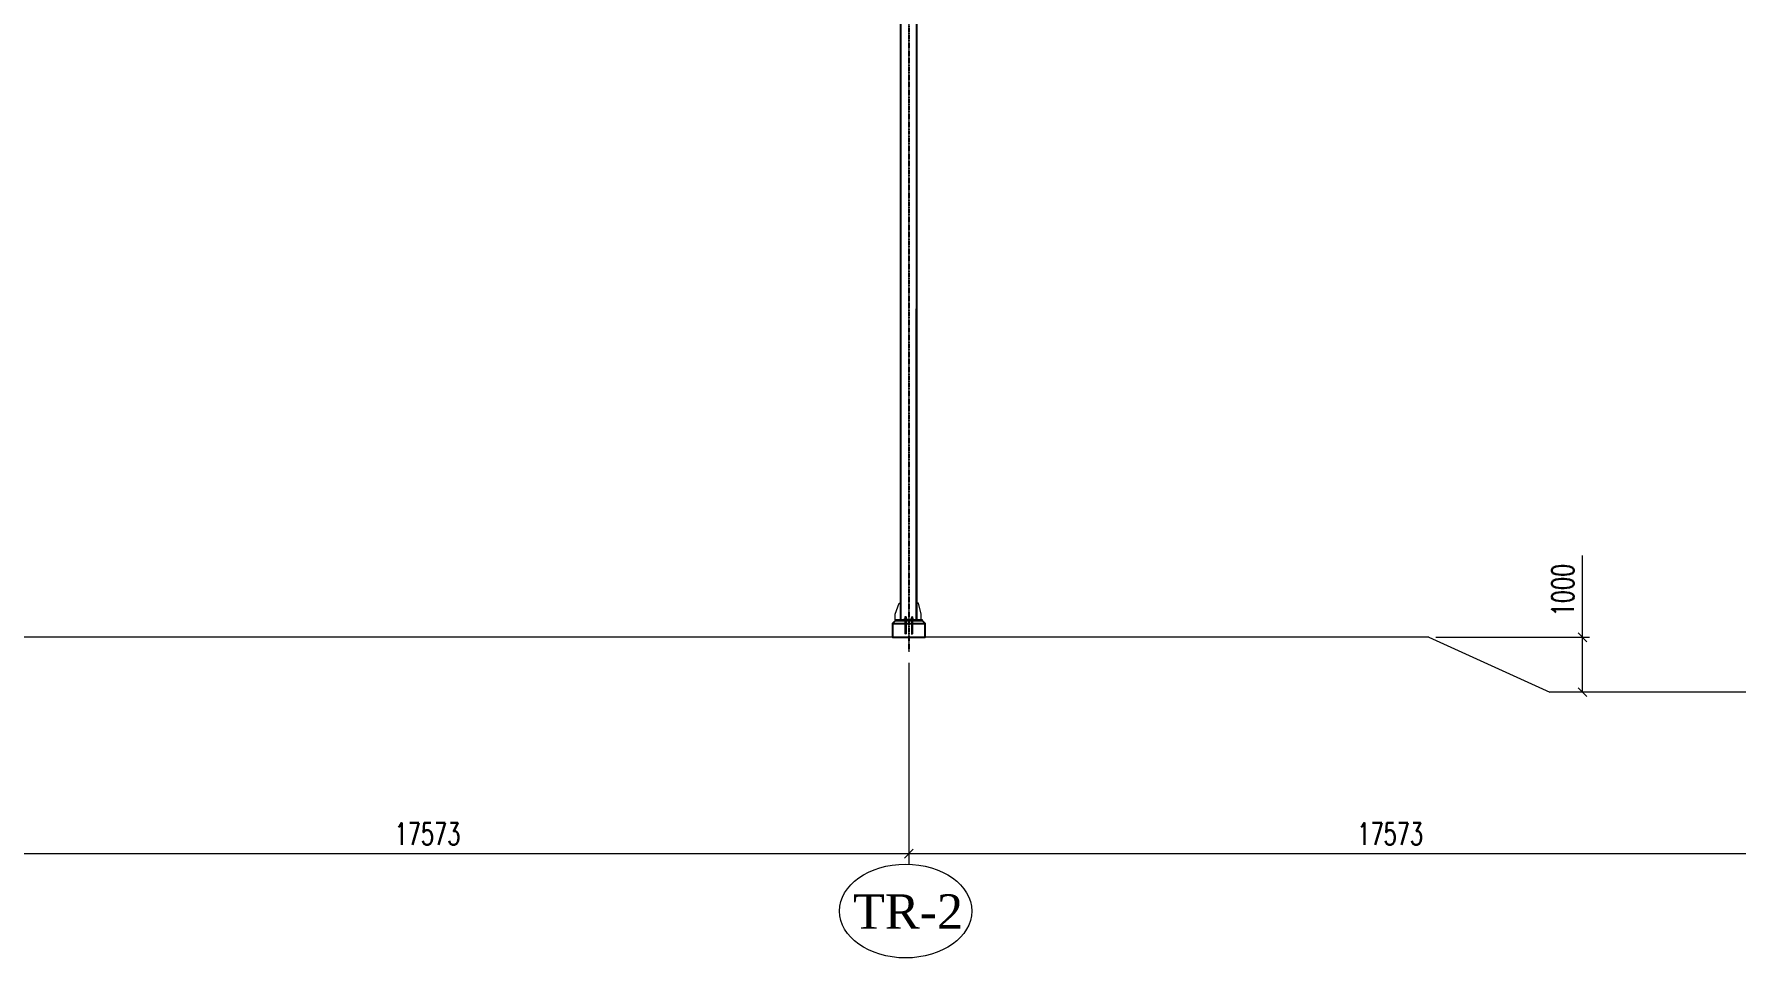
# Model space of a CAD drawing. Header units: millimetres. Extents: x -243837 to -5443, y 40 to 285140.
# Drawn here: x -167773 to -136709, y 86957 to 103815 of the extents above; entities that cross this region are included whole.
import ezdxf

# ---------------------------------------------------------------- set-up
doc = ezdxf.new("R2010")
doc.units = ezdxf.units.MM
doc.linetypes.add('CENTER', pattern=[50.8, 31.75, -6.35, 6.35, -6.35])
doc.layers.add('1', color=7, linetype='Continuous')
doc.layers.add('4', color=2, linetype='Continuous')
for name, color, linetype, lineweight in [('2', 3, 'Continuous', 20), ('DIM', 1, 'Continuous', 9), ('R-OBJECT', 2, 'Continuous', 20), ('TEXT', 255, 'Continuous', 18)]:
    doc.layers.add(name, color=color, linetype=linetype, lineweight=lineweight)
doc.styles.add('KA', font='romans.shx', dxfattribs={"width": 0.7})
doc.styles.add('TIMES', font='times.ttf')
doc.dimstyles.new('rakesh', dxfattribs={"dimscale": 160, "dimtxt": 2.5, "dimasz": 1, "dimexe": 0.8, "dimexo": 0.8, "dimgap": 1, "dimtad": 1, "dimdec": 0, "dimzin": 0, "dimdsep": 46, "dimtxsty": 'KA', "dimblk": 'OBLIQUE', "dimcen": 1.5, "dimclrd": 1, "dimclre": 1, "dimclrt": 2, "dimadec": 0, "dimazin": 0, "dimtfac": 1, "dimtdec": 0, "dimtmove": 0, "dimatfit": 2, "dimfxl": 0, "dimtolj": 1, "dimtzin": 0, "dimlwd": -1, "dimlwe": -1, "dimarcsym": 1})

# ---------------------------------------------------------------- blocks, each defined once
blk = doc.blocks.new('_Oblique')
at = {"color": 0, "linetype": 'ByBlock', "lineweight": -2}
blk.add_line((-0.5, -0.5), (0.5, 0.5), dxfattribs=at)
blk = doc.blocks.new('*D234')
at = {"layer": 'DEFPOINTS', "color": 0, "transparency": 16777216}
for p in [(-169379, 92502, 0), (-151806, 92470, -139), (-151806, 88860)]:
    blk.add_point(p, dxfattribs=at)
at = {"layer": 'DIM', "color": 1, "transparency": 16777216}
for p, q in [((-169379, 92374), (-169379, 88732)), ((-151806, 92342), (-151806, 88732)), ((-169379, 88860), (-151806, 88860))]:
    blk.add_line(p, q, dxfattribs=at)
at = {"layer": 'DIM', "color": 1, "transparency": 16777216, "xscale": 160, "yscale": 160, "zscale": 160, "rotation": 180}
blk.add_blockref('_Oblique', (-169379, 88860), dxfattribs=at)
at = {"layer": 'DIM', "color": 1, "transparency": 16777216, "xscale": 160, "yscale": 160, "zscale": 160}
blk.add_blockref('_Oblique', (-151806, 88860), dxfattribs=at)
at = {"layer": 'DIM', "color": 2, "transparency": 16777216, "insert": (-160592, 89220), "char_height": 400, "attachment_point": 5, "style": 'KA'}
blk.add_mtext('\\A1;17573', dxfattribs=at)
blk = doc.blocks.new('*D262')
at = {"layer": 'DEFPOINTS', "color": 0, "transparency": 16777216}
for p in [(-142312, 92808, 160), (-139510, 91808), (-139510, 91808)]:
    blk.add_point(p, dxfattribs=at)
at = {"layer": 'DIM', "color": 1, "transparency": 16777216}
for p, q in [((-139510, 92808), (-139510, 94302)), ((-142184, 92808), (-139382, 92808)), ((-139510, 91808), (-139510, 92808)), ((-139382, 91808), (-139382, 91808))]:
    blk.add_line(p, q, dxfattribs=at)
at = {"layer": 'DIM', "color": 1, "transparency": 16777216, "xscale": 160, "yscale": 160, "zscale": 160}
for p, rotation in [((-139510, 92808), 90), ((-139510, 91808), 270)]:
    blk.add_blockref('_Oblique', p, dxfattribs=dict(at, rotation=rotation))
at = {"layer": 'DIM', "color": 2, "transparency": 16777216, "insert": (-139870, 93669), "char_height": 400, "attachment_point": 5, "rotation": 90, "style": 'KA'}
blk.add_mtext('\\A1;1000', dxfattribs=at)
blk = doc.blocks.new('*D218')
at = {"layer": 'DEFPOINTS', "color": 0, "ltscale": 10, "transparency": 16777216}
for p in [(-151806, 92470, -139), (-134233, 91574, 11), (-134233, 88860)]:
    blk.add_point(p, dxfattribs=at)
at = {"layer": 'R-OBJECT', "color": 1, "ltscale": 10, "transparency": 16777216}
for p, q in [((-151806, 92342), (-151806, 88668)), ((-134233, 91446), (-134233, 88668)), ((-151806, 88860), (-134233, 88860))]:
    blk.add_line(p, q, dxfattribs=at)
at = {"layer": 'R-OBJECT', "color": 1, "ltscale": 10, "transparency": 16777216, "xscale": 160, "yscale": 160, "zscale": 160, "rotation": 180}
blk.add_blockref('_Oblique', (-151806, 88860), dxfattribs=at)
at = {"layer": 'R-OBJECT', "color": 1, "ltscale": 10, "transparency": 16777216, "xscale": 160, "yscale": 160, "zscale": 160}
blk.add_blockref('_Oblique', (-134233, 88860), dxfattribs=at)
at = {"layer": 'R-OBJECT', "color": 2, "ltscale": 10, "transparency": 16777216, "insert": (-143019, 89220), "char_height": 400, "attachment_point": 5, "style": 'KA'}
blk.add_mtext('\\A1;17573', dxfattribs=at)
blk = doc.blocks.new('A$C4A5F4490')
h = blk.add_hatch()
h.set_pattern_fill('ANSI31', color=25, scale=50)
h.set_pattern_definition([(45, (-3297332.0256, 90791.256), (-4.419417382, 4.419417382), [])])
h.paths.add_polyline_path([(-10, 54), (10, 54), (10, -36), (-10, -36)])
at = {"color": 25}
for p, q in [((-22, 19), (-22, 8)), ((14, 24), (-17, 24)), ((-10, 54, 0), (-7, 56, 0)), ((-10, 54, 0), (10, 54, 0)), ((-10, 54, 0), (-10, -259, 0)), ((-9, 19), (-9, 8)), ((-7, 56, 0), (0, 56, 0)), ((7, 56, 0), (0, 56, 0)), ((10, 54, 0), (7, 56, 0)), ((9, 19), (9, 8)), ((10, 54, 0), (10, -259, 0)), ((17, 24), (14, 24)), ((22, 19), (22, 8)), ((-15, -259, 0), (-5, -259, 0)), ((10, -36), (-10, -36, 0)), ((-5, -259, 0), (-2, -265, 0)), ((-2, -265, 0), (2, -253, 0)), ((2, -253, 0), (5, -259, 0)), ((5, -259, 0), (15, -259, 0))]:
    blk.add_line(p, q, dxfattribs=at)
at = {"color": 25, "linetype": 'ByBlock'}
blk.add_line((4, 24), (-4, 24), dxfattribs=at)
at = {"color": 25}
blk.add_lwpolyline([(30, 8), (30, 0), (-30, 0), (-30, 8)], close=True, dxfattribs=at)
for centre, major_axis, start_param, end_param in [((-17, 19), (4.8, 0.12), 1.545081, 3.115877), ((-13, 19), (4.8, 0.09), -0.018447, 1.552349), ((-4, 19), (4.8, 0.12), 1.545081, 3.115877), ((4, 19), (4.8, 0.09), -0.018447, 1.552349), ((14, 19), (4.8, 0.12), 1.545081, 3.115877), ((17, 19), (-4.8, 0.13), 3.16831, 4.739107)]:
    blk.add_ellipse(centre, major_axis=major_axis, ratio=1, start_param=start_param, end_param=end_param, dxfattribs=at)
at = {"layer": '1'}
blk.add_line((0, 56, 0), (0, -259, 0), dxfattribs=at)

msp = doc.modelspace()

# ---------------------------------------------------------------- linework, layer by layer
at = {"color": 1, "linetype": 'CENTER', "ltscale": 0.5}
msp.add_line((-151805.26, 115288.81, -16.22), (-151805.59, 92547.89, 8.08), dxfattribs=at)
at = {"layer": '2', "color": 6}
for p, q in [((-151955.91, 93128.09, 24.3), (-151955.58, 115227.25, 0)), ((-151942.91, 93128.09, 24.3), (-151942.58, 115227.25, 0)), ((-151668.91, 93128.09, 24.3), (-151668.58, 115227.25, 0)), ((-151655.91, 93128.09, 24.3), (-151655.58, 115227.25, 0))]:
    msp.add_line(p, q, dxfattribs=at)
at = {"layer": '2', "color": 6, "elevation": 24.3}
for points in [[(-152055.91, 93128.09), (-152055.91, 93228.09), (-151980.91, 93428.09), (-151955.91, 93428.09)], [(-151580.91, 93128.09), (-151580.91, 93228.09), (-151630.91, 93428.09), (-151655.91, 93428.09)]]:
    msp.add_lwpolyline(points, dxfattribs=at)
at = {"layer": '2', "color": 6, "elevation": 0}
msp.add_lwpolyline([(-151555.91, 93128.09), (-152055.91, 93128.09), (-152055.91, 93108.09), (-151555.91, 93108.09)], close=True, dxfattribs=at)
at = {"layer": '4', "color": 6}
msp.add_line((-152105.91, 93058.09, 24.3), (-151505.91, 93058.09, 24.3), dxfattribs=at)
at = {"layer": '4', "color": 6, "elevation": 24.3}
msp.add_lwpolyline([(-152055.91, 93108.09), (-152105.91, 93058.09), (-152105.91, 92808.09), (-151505.91, 92808.09), (-151505.91, 93058.09), (-151555.91, 93108.09)], dxfattribs=at)
at = {"layer": 'DIM', "color": 1}
msp.add_ellipse((-151864.31, 87812.45, -668.34), major_axis=(-1208.88, 0), ratio=0.7075472, dxfattribs=at)
at = {"layer": 'R-OBJECT'}
for p, q in [((-142311.88, 92808.09), (-197822.47, 92808.09, 146.73)), ((-142311.88, 92808.09), (-140106.78, 91808.09)), ((-103100.23, 91808.09), (-140106.78, 91808.09))]:
    msp.add_line(p, q, dxfattribs=at)

# ---------------------------------------------------------------- block references
at = {"layer": 'DIM', "color": 6, "xscale": -1, "rotation": 6.726779133714445e-09}
msp.add_blockref('A$C4A5F4490', (-151865.91, 93128.09, 24.3), dxfattribs=at)
at = {"layer": 'DIM', "color": 6}
msp.add_blockref('A$C4A5F4490', (-151745.91, 93128.09, 24.3), dxfattribs=at)

# ---------------------------------------------------------------- texts
at = {"layer": 'TEXT', "color": 2, "style": 'TIMES'}
msp.add_text('TR-2', height=630, dxfattribs=at).set_placement((-152824.89, 87488.43, -668.34))

# ---------------------------------------------------------------- dimensions: what is measured, and where the dimension line sits
at = {"layer": 'DIM'}
dim = msp.add_linear_dim(base=(-139509.97, 91808.09, -159.78), p1=(-142311.88, 92808.09), p2=(-139509.97, 91808.09, -159.78), angle=90, dimstyle='rakesh', dxfattribs=at)
dim.commit()
dim.dimension.update_dxf_attribs({"geometry": '*D262', "text_midpoint": (-139509.97, 93669.04, -159.78), "dimtype": 160})
dim = msp.add_linear_dim(base=(-151805.59, 88859.79, 146.73), p1=(-169378.58, 92502.33, 146.73), p2=(-151805.59, 92469.91, 8.16), dimstyle='rakesh', dxfattribs=at)
dim.commit()
dim.dimension.update_dxf_attribs({"geometry": '*D234', "text_midpoint": (-160592.09, 89219.79, 146.73)})
at = {"layer": 'R-OBJECT', "ltscale": 10}
dim = msp.add_linear_dim(base=(-134232.58, 88859.79, 146.73), p1=(-151805.59, 92469.91, 8.16), p2=(-134232.58, 91573.88, 157.67), dimstyle='rakesh', override={"dimexe": 1.2, "dimfxl": 1.5}, dxfattribs=at)
dim.commit()
dim.dimension.update_dxf_attribs({"geometry": '*D218', "text_midpoint": (-143019.08, 89219.79, 146.73)})

doc.saveas('drawing.dxf')
